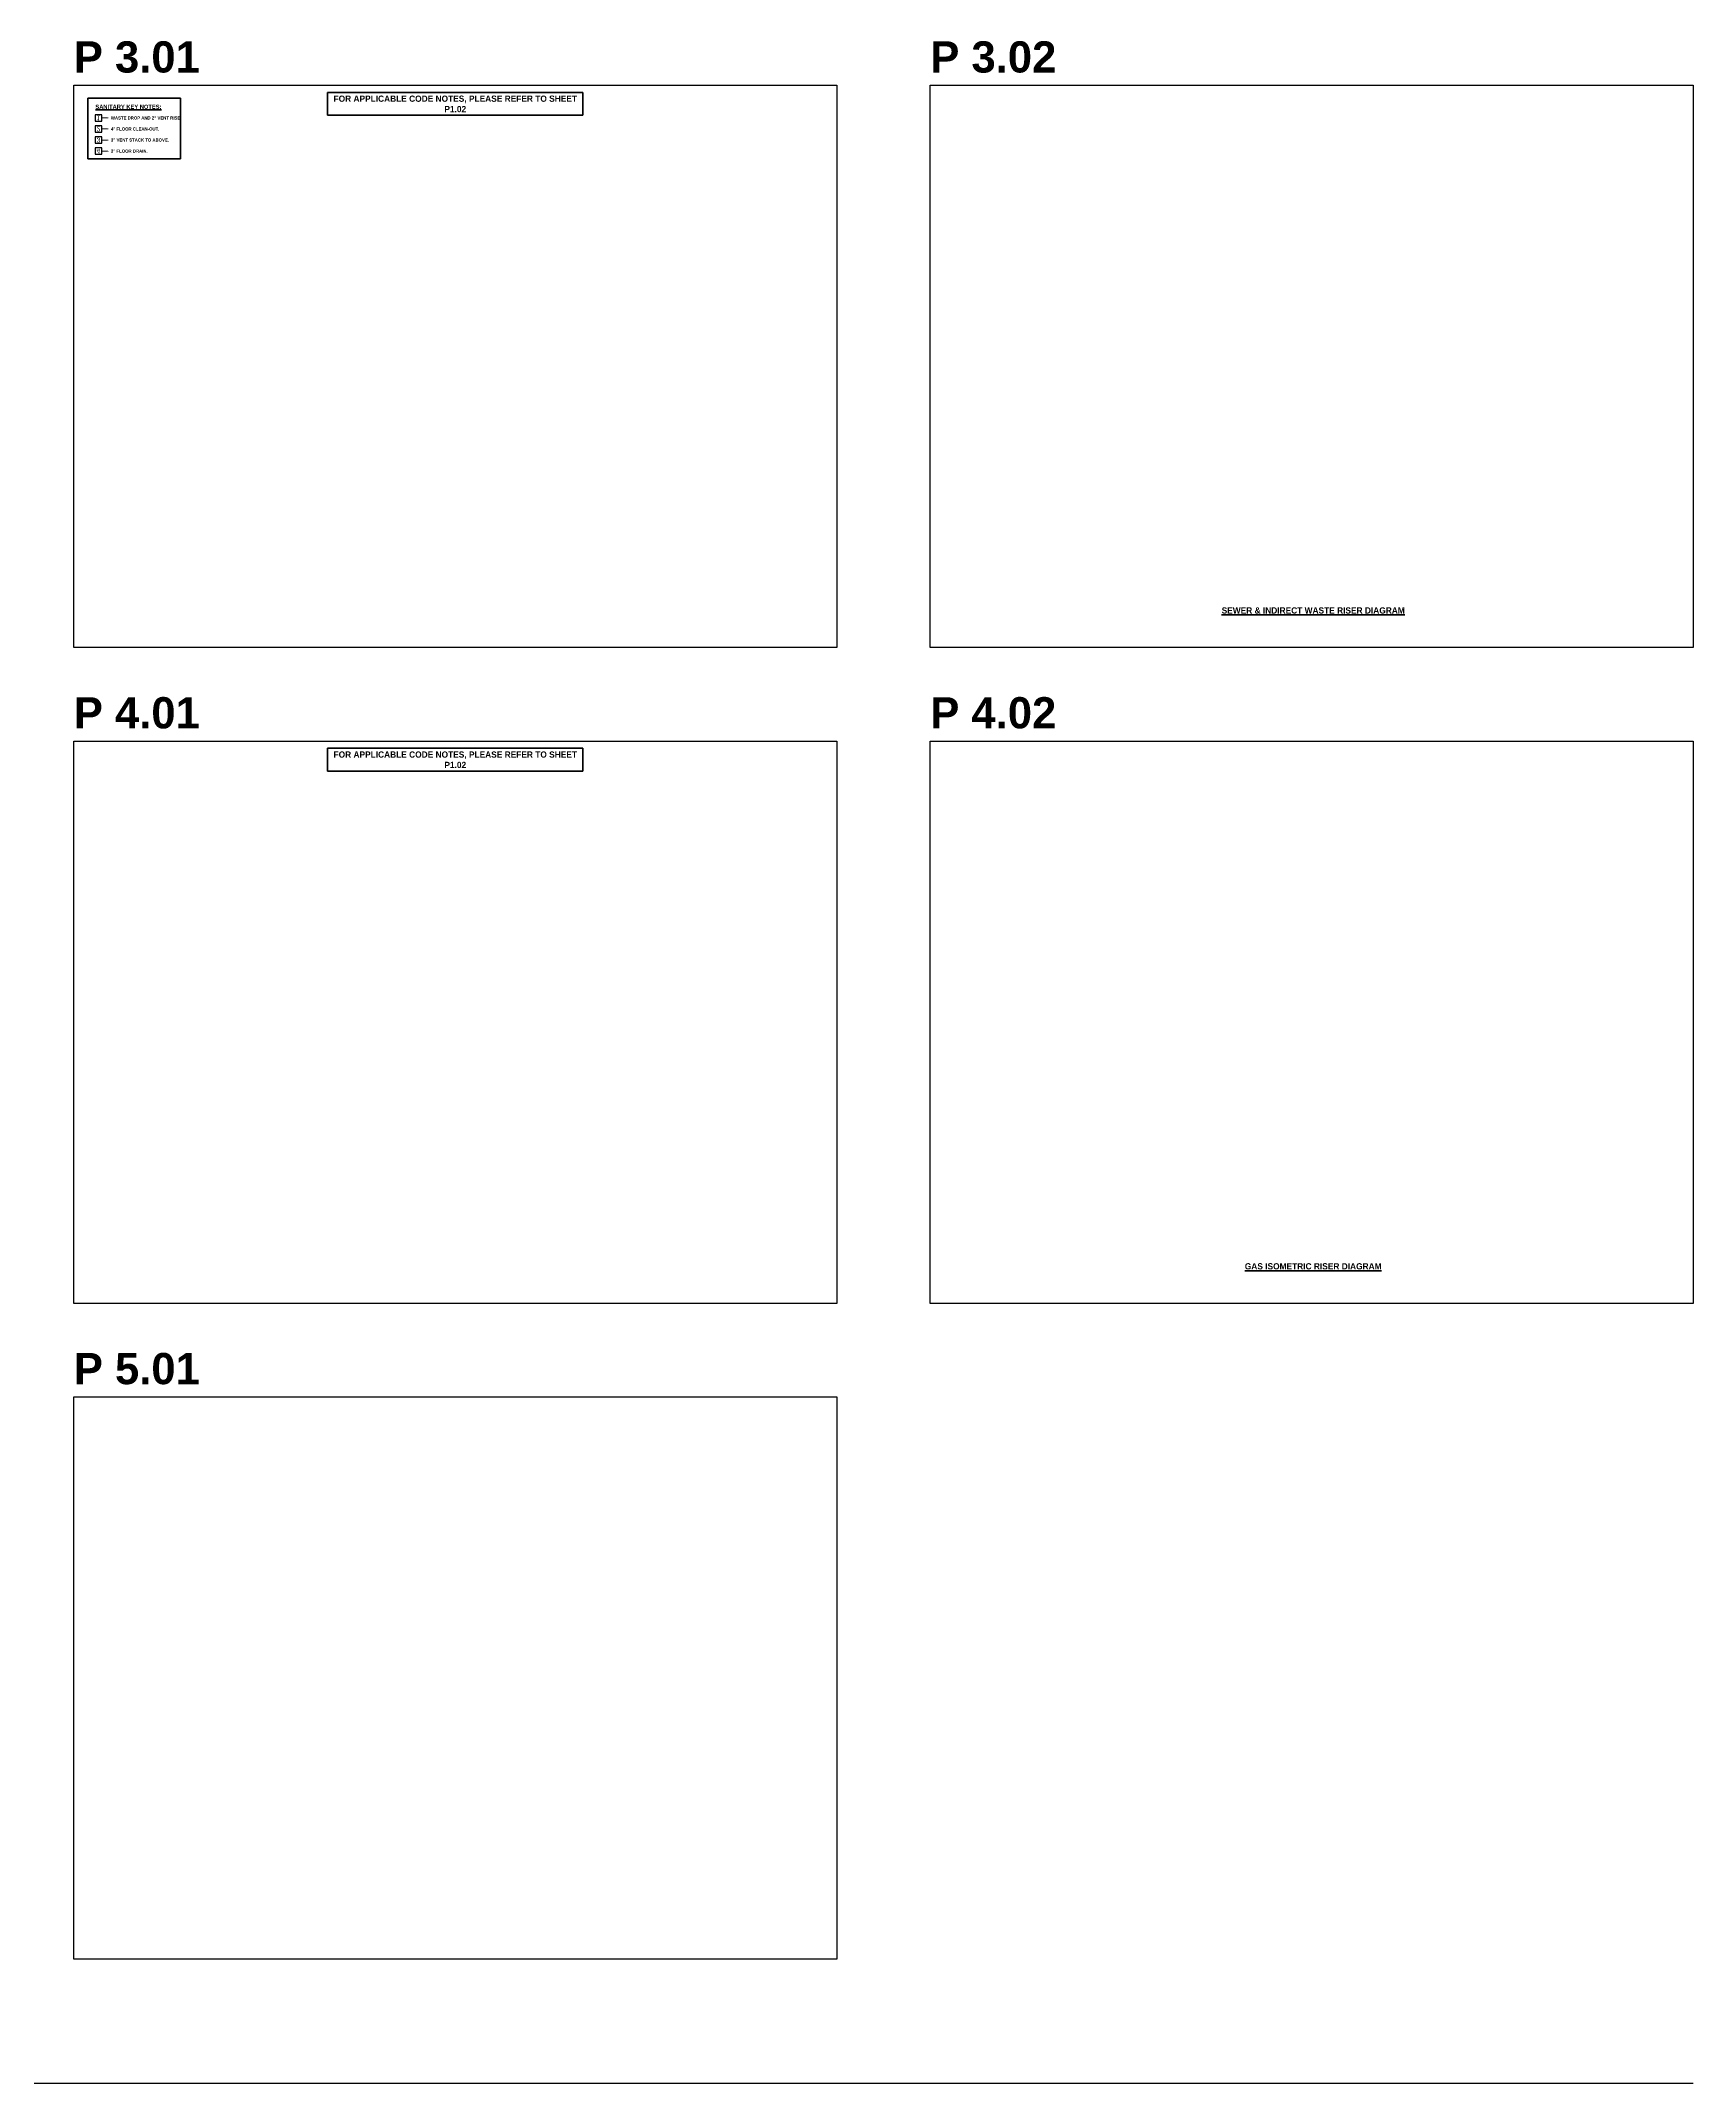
# Model space of a CAD drawing. Header units: inches. Extents: x 2025 to 34930, y -6955 to 4650.
# Drawn here: x 9914 to 13091, y -5699 to -1772 of the extents above; entities that cross this region are included whole.
import ezdxf
from ezdxf import colors
from ezdxf.entities.mleader import LeaderData, LeaderLine
from ezdxf.enums import TextEntityAlignment as Align
from ezdxf.math import Vec2, Vec3

# ---------------------------------------------------------------- set-up
doc = ezdxf.new("R2010")
doc.units = ezdxf.units.IN
doc.header["$MEASUREMENT"] = 0
doc.layers.get('DEFPOINTS').update_dxf_attribs({"color": 104})
for name, color, linetype, lineweight in [('P-DR-KEY NOTES', 7, 'Continuous', 18), ('P-DR-TEXT', 7, 'Continuous', 25), ('PDF-TEXT', 7, 'Continuous', 35)]:
    doc.layers.add(name, color=color, linetype=linetype, lineweight=lineweight)
doc.styles.add('BOO', font='GOTHIC.TTF', dxfattribs={"height": 6})
doc.styles.add('PDF Arial', font='arial.ttf')
doc.styles.add('PDF Arial Bold', font='arialbd.ttf')
doc.styles.get("Standard").update_dxf_attribs({"font": 'arial.ttf'})

# ---------------------------------------------------------------- blocks, each defined once
blk = doc.blocks.new('Cf7961745')
at = {"color": 106, "transparency": 16777216}
blk.add_lwpolyline([(4, -4), (-4, -4), (-4, 4), (4, 4)], close=True, dxfattribs=at)
at = {"layer": 'P-DR-TEXT', "transparency": 16777216, "style": 'BOO'}
blk.add_attdef('?', text='', height=6, dxfattribs=at).set_placement((0, 0), align=Align.MIDDLE_CENTER)

msp = doc.modelspace()

# ---------------------------------------------------------------- linework, layer by layer
msp.add_line((4948, -5699.4), (13091.4, -5699.4))
at = {"layer": 'DEFPOINTS'}
for points in [[(9977.6, -1857.8), (11444.5, -1857.8), (11444.5, -2938.9), (9977.6, -2938.9)], [(11624.5, -1857.8), (13091.4, -1857.8), (13091.4, -2938.9), (11624.5, -2938.9)], [(9977.6, -3118.9), (11444.5, -3118.9), (11444.5, -4200), (9977.6, -4200)], [(11624.5, -3118.9), (13091.4, -3118.9), (13091.4, -4200), (11624.5, -4200)], [(9977.6, -4380), (11444.5, -4380), (11444.5, -5461), (9977.6, -5461)]]:
    msp.add_lwpolyline(points, close=True, dxfattribs=at)
at = {"layer": 'PDF-TEXT'}
for p, q in [((10004.3, -1882.9), (10182.8, -1882.9)), ((10004.3, -1999), (10004.3, -1882.9)), ((10182.8, -1882.9), (10182.8, -1999)), ((10182.8, -1999), (10004.3, -1999))]:
    msp.add_line(p, q, dxfattribs=at)

# ---------------------------------------------------------------- texts
at = {"layer": 'DEFPOINTS', "char_height": 60, "attachment_point": 1, "style": 'PDF Arial'}
for s, insert in [('{\\fArial|b1|i0|c0|p34;P 3.01}', (9977.6, -1773.3)), ('{\\fArial|b1|i0|c0|p34;P 3.02}', (11624.5, -1773.3)), ('{\\fArial|b1|i0|c0|p34;P 4.01}', (9977.6, -3034.4)), ('{\\fArial|b1|i0|c0|p34;P 4.02}', (11624.5, -3034.4)), ('{\\fArial|b1|i0|c0|p34;P 5.01}', (9977.6, -4295.4))]:
    msp.add_mtext(s, dxfattribs=dict(at, insert=insert))
at = {"layer": 'PDF-TEXT', "char_height": 12, "width": 478.864, "attachment_point": 5, "style": 'PDF Arial Bold', "bg_fill": 16, "box_fill_scale": 1.5, "bg_fill_color": 256, "bg_fill_transparency": 0}
for insert in [(10711.1, -1893.7), (10711.1, -3154.8)]:
    msp.add_mtext('{\\fCentury Gothic|b1|i0|c0|p34;FOR APPLICABLE CODE NOTES, PLEASE REFER TO SHEET P1.02}', dxfattribs=dict(at, insert=insert))
at = {"layer": 'PDF-TEXT'}
for s, insert, char_height, width, attachment_point, style in [('{\\fCentury Gothic|b1|i0|c0|p34;\\LSANITARY KEY NOTES:}', (10019.1, -1899.2), 8, 144.85, 4, 'BOO'), ('{\\fCentury Gothic|b1|i0|c0|p34;WASTE DROP AND 2" VENT RISE.}', (10048.9, -1920.7), 6, 124.738, 4, 'BOO'), ('{\\fCentury Gothic|b1|i0|c0|p34;4" FLOOR CLEAN-OUT.}', (10048.9, -1941.9), 6, 87.711, 4, 'BOO'), ('{\\fCentury Gothic|b1|i0|c0|p34;3" VENT STACK TO ABOVE.}', (10048.9, -1963.1), 6, 103.39, 4, 'BOO'), ('{\\fCentury Gothic|b1|i0|c0|p34;3" FLOOR DRAIN.}', (10048.9, -1984.4), 6, 66.696, 4, 'BOO'), ('\\pxt57;{\\fCentury Gothic|b1|i0|c0|p34;\\LSEWER & INDIRECT WASTE RISER DIAGRAM}', (12360.8, -2867.7), 12, 1443.455, 5, 'PDF Arial Bold'), ('{\\fCentury Gothic|b1|i0|c0|p34;\\LGAS ISOMETRIC RISER DIAGRAM}', (12360.8, -4128.8), 12, 1443.455, 5, 'PDF Arial Bold')]:
    msp.add_mtext(s, dxfattribs=dict(at, insert=insert, char_height=char_height, width=width, attachment_point=attachment_point, style=style))

# ---------------------------------------------------------------- leaders
at = {"layer": 'P-DR-KEY NOTES'}
ml = msp.add_multileader_block('Standard', dxfattribs=at)
ml.set_content('Cf7961745', color=256, scale=-1.546058)
ml.set_attribute('?', '1', width=0)
ml.set_leader_properties(color=45, linetype='ByLayer', lineweight=-1)
ml.build(insert=Vec2(0, 0))
ml.multileader.update_dxf_attribs({"dogleg_length": 0.1})
ctx = ml.context
ctx.base_point, ctx.char_height, ctx.landing_gap_size, ctx.plane_origin = Vec3(10018.9, -1920.7), 3.2, 0.533, Vec3(10057.1, -1905.3)
notes = []
notes.append((ctx, [(0, (1, 1, 0), (10035.3, -1920.7), (-1, 0), 4.06, [(0, [(10046.2, -1920.7)], 0, [])])]))
ctx.block.insert, ctx.block.rotation, ctx.block.scale = Vec3(10025, -1920.7), 3.141593, Vec3(-1.546058, 1.546058, 1.546058)
ml = msp.add_multileader_block('Standard', dxfattribs=at)
ml.set_content('Cf7961745', color=256, scale=-1.546058)
ml.set_attribute('?', '2', width=0)
ml.set_leader_properties(color=45, linetype='ByLayer', lineweight=-1)
ml.build(insert=Vec2(0, 0))
ml.multileader.update_dxf_attribs({"dogleg_length": 0.1})
ctx = ml.context
ctx.base_point, ctx.char_height, ctx.landing_gap_size, ctx.plane_origin = Vec3(10018.9, -1941.9), 3.2, 0.533, Vec3(10057.1, -1926.5)
notes.append((ctx, [(0, (1, 1, 0), (10035.3, -1941.9), (-1, 0), 4.06, [(0, [(10046.2, -1941.9)], 0, [])])]))
ctx.block.insert, ctx.block.rotation, ctx.block.scale = Vec3(10025, -1941.9), 3.141593, Vec3(-1.546058, 1.546058, 1.546058)
ml = msp.add_multileader_block('Standard', dxfattribs=at)
ml.set_content('Cf7961745', color=256, scale=-1.546058)
ml.set_attribute('?', '3', width=0)
ml.set_leader_properties(color=45, linetype='ByLayer', lineweight=-1)
ml.build(insert=Vec2(0, 0))
ml.multileader.update_dxf_attribs({"dogleg_length": 0.1})
ctx = ml.context
ctx.base_point, ctx.char_height, ctx.landing_gap_size, ctx.plane_origin = Vec3(10018.9, -1963.1), 3.2, 0.533, Vec3(10057.1, -1947.8)
notes.append((ctx, [(0, (1, 1, 0), (10035.3, -1963.1), (-1, 0), 4.06, [(0, [(10046.2, -1963.1)], 0, [])])]))
ctx.block.insert, ctx.block.rotation, ctx.block.scale = Vec3(10025, -1963.1), 3.141593, Vec3(-1.546058, 1.546058, 1.546058)
ml = msp.add_multileader_block('Standard', dxfattribs=at)
ml.set_content('Cf7961745', color=256, scale=-1.546058)
ml.set_attribute('?', '4', width=0)
ml.set_leader_properties(color=45, linetype='ByLayer', lineweight=-1)
ml.build(insert=Vec2(0, 0))
ml.multileader.update_dxf_attribs({"dogleg_length": 0.1})
ctx = ml.context
ctx.base_point, ctx.char_height, ctx.landing_gap_size, ctx.plane_origin = Vec3(10018.9, -1984.4), 3.2, 0.533, Vec3(10057.1, -1969)
notes.append((ctx, [(0, (1, 1, 0), (10035.3, -1984.4), (-1, 0), 4.06, [(0, [(10046.2, -1984.4)], 0, [])])]))
ctx.block.insert, ctx.block.rotation, ctx.block.scale = Vec3(10025, -1984.4), 3.141593, Vec3(-1.546058, 1.546058, 1.546058)
for ctx, leaders in notes:
    for number, flags, end, landing, length, lines in leaders:
        leader = LeaderData()
        leader.index, (leader.has_last_leader_line, leader.has_dogleg_vector, leader.attachment_direction) = number, flags
        leader.last_leader_point, leader.dogleg_vector, leader.dogleg_length = Vec3(end), Vec3(landing), length
        for number, points, colour, breaks in lines:
            line = LeaderLine()
            line.index, line.vertices, line.color, line.breaks = number, Vec3.list(points), colors.encode_raw_color(colour), breaks
            leader.lines.append(line)
        ctx.leaders.append(leader)

doc.saveas('drawing.dxf')
